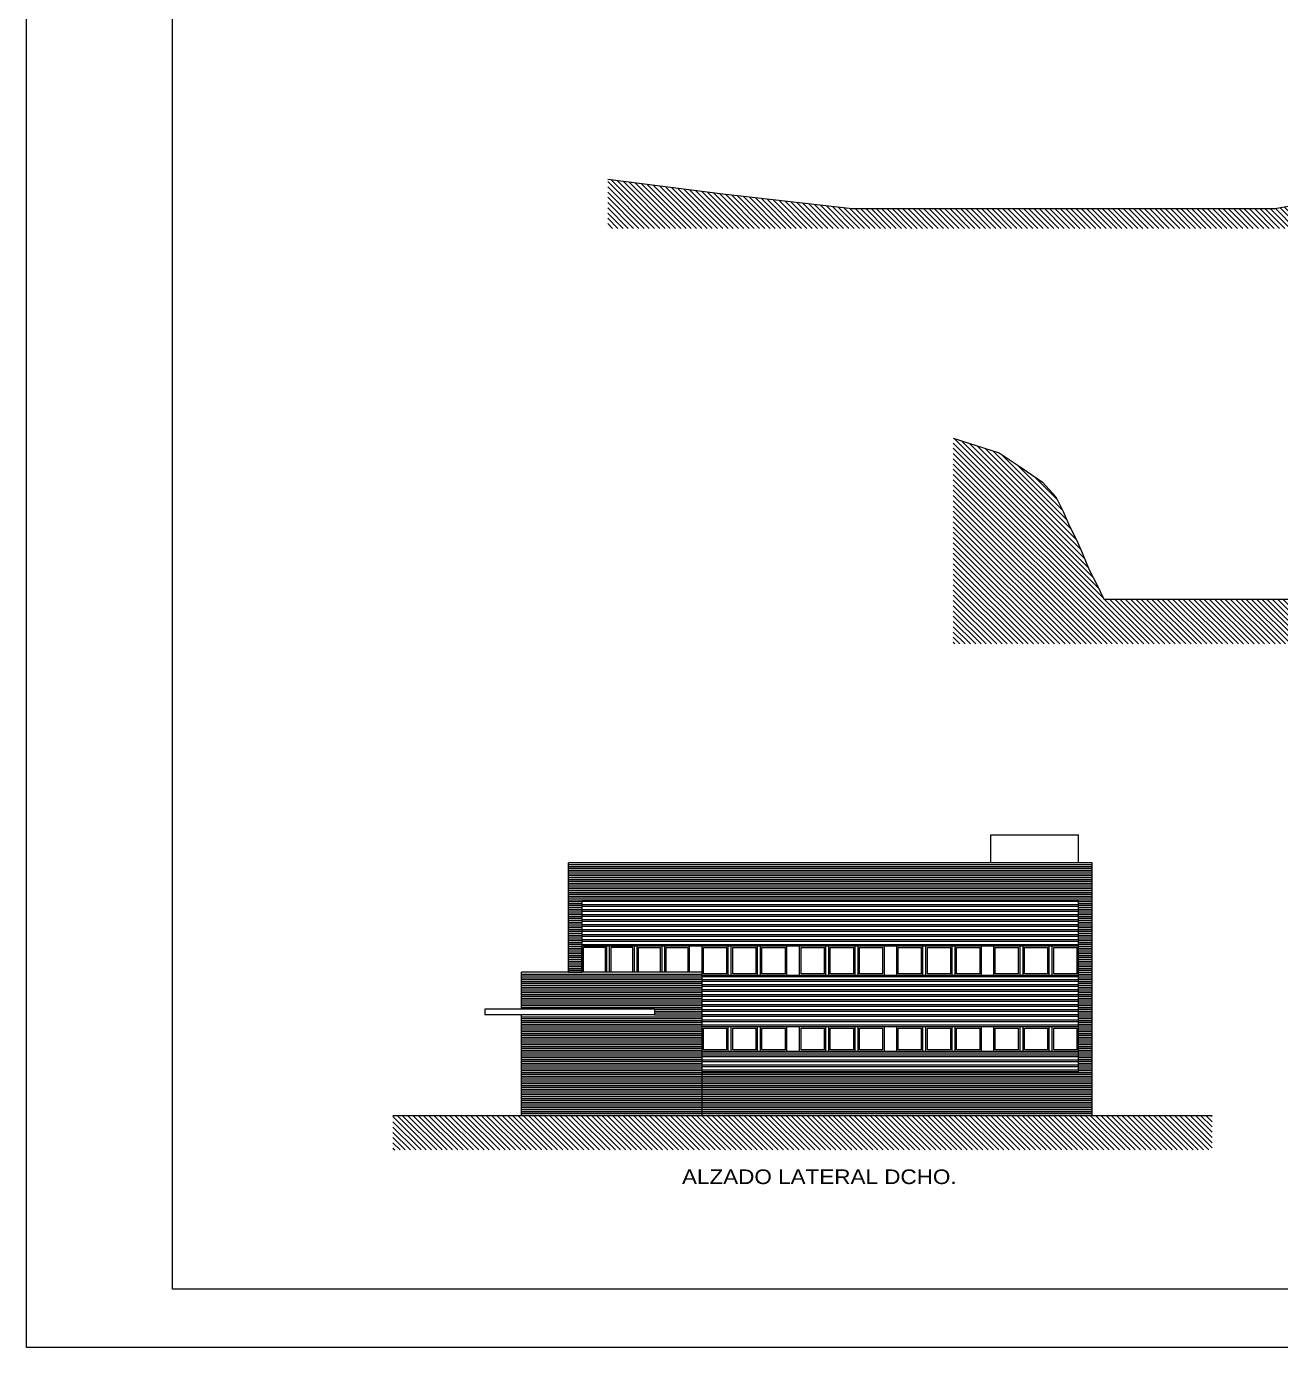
# Model space of a CAD drawing. Header units: millimetres. Extents: x 214 to 333, y 194 to 278.
# Drawn here: x 214.22 to 257.11, y 194.15 to 239.34 of the extents above; entities that cross this region are included whole.
import ezdxf
from ezdxf.enums import TextEntityAlignment as Align

# ---------------------------------------------------------------- set-up
doc = ezdxf.new("R2010")
doc.units = ezdxf.units.MM
doc.header["$MEASUREMENT"] = 0
for name, color, linetype in [('01', 9, 'Continuous'), ('015', 1, 'Continuous'), ('018', 3, 'Continuous'), ('02', 2, 'Continuous'), ('025', 7, 'Continuous'), ('07', 6, 'Continuous'), ('CV', 1, 'Continuous'), ('FINA', 3, 'Continuous'), ('LINEA', 3, 'Continuous'), ('sombra', 8, 'Continuous')]:
    doc.layers.add(name, color=color, linetype=linetype)
doc.styles.add('SMALL', font='ARIAL.TTF', dxfattribs={"height": 0.1})
pattern_1 = [(135, (-599.96599, -594.50472), (-0.089802561, -0.089802561), [])]
pattern_2 = [(0, (-599.96599, -594.50472), (0, 0.0635), [])]

# ---------------------------------------------------------------- blocks, each defined once
blk = doc.blocks.new('A2H')
at = {"layer": '015'}
blk.add_lwpolyline([(-594, 0), (-594, 420), (0, 420), (0, 0)], close=True, dxfattribs=at)
at = {"layer": '07'}
blk.add_lwpolyline([(-569, 10), (-569, 410), (-10, 410), (-10, 10)], close=True, dxfattribs=at)

msp = doc.modelspace()

# ---------------------------------------------------------------- hatches: boundary and pattern name
at = {"layer": '01', "linetype": 'Continuous', "ltscale": 0.07}
h = msp.add_hatch(dxfattribs=at)
h.set_pattern_fill('ANSI31', color=256, scale=0.04, angle=90, style=0)
h.set_pattern_definition(pattern_1)
h.paths.add_polyline_path([(326.59, 238.899), (320.27, 237.603), (317.707, 237.103), (316.939, 237.103), (316.242, 236.603), (315.593, 236.103), (314.541, 235.603), (313.547, 235.103), (300.806, 235.103), (283.81, 235.103), (276.864, 235.103), (265.844, 234.603), (264.438, 234.103), (259.824, 233.603), (256.915, 233.103), (242.451, 233.103), (238.033, 233.603), (234.096, 234.103), (234.096, 232.437), (326.59, 232.437)])
h = msp.add_hatch(dxfattribs=at)
h.set_pattern_fill('ANSI31', color=256, scale=0.04, angle=90, style=0)
h.set_pattern_definition(pattern_1)
h.paths.add_polyline_path([(313.476, 219.254), (290.832, 219.754), (288.913, 220.254), (286.988, 220.754), (285.187, 221.254), (284.049, 221.254), (283.29, 220.754), (282.598, 220.254), (281.786, 219.754), (278.674, 219.754), (251.059, 219.754), (250.828, 220.254), (250.564, 220.754), (250.354, 221.254), (250.138, 221.754), (249.888, 222.254), (249.667, 222.754), (249.418, 223.254), (248.962, 223.754), (248.236, 224.254), (247.478, 224.754), (245.914, 225.254), (245.914, 218.219), (326.59, 218.219), (326.59, 220.754), (321.324, 219.754), (316.732, 219.754), (315.776, 219.254), (314.947, 218.754), (314.366, 218.754)])
h = msp.add_hatch(dxfattribs=at)
h.set_pattern_fill('ANSI31', color=256, scale=0.04, angle=90, style=0)
h.set_pattern_definition(pattern_1)
h.paths.add_polyline_path([(254.763, 202.088), (226.751, 202.088), (226.751, 200.909), (254.763, 200.909)])
at = {"layer": 'sombra', "linetype": 'Continuous', "ltscale": 0.07}
h = msp.add_hatch(dxfattribs=at)
h.set_pattern_fill('LINE', color=256, scale=0.02, style=0)
h.set_pattern_definition(pattern_2)
h.paths.add_polyline_path([(250.658, 202.088), (250.658, 210.734), (232.758, 210.734), (232.758, 206.988), (233.217, 206.988), (233.217, 209.423), (250.198, 209.423), (250.198, 203.574), (237.321, 203.574), (237.321, 202.088)])
h = msp.add_hatch(dxfattribs=at)
h.set_pattern_fill('ANSI32,_O', color=256, scale=0.018, angle=135)
h.set_pattern_definition([(180, (-599.966, -594.50472), (-1e-17, -0.17145), []), (180, (-600.02314, -594.44757), (-1e-17, -0.17145), [])])
h.paths.add_polyline_path([(243.558, 207.888), (243.978, 207.888), (246.878, 207.888), (247.298, 207.888), (250.198, 207.888), (250.198, 209.423), (233.217, 209.423), (233.217, 207.888), (236.895, 207.888), (237.321, 207.888), (240.222, 207.888), (240.658, 207.888)])
h.paths.add_polyline_path([(237.321, 206.838), (237.321, 205.128), (240.222, 205.128), (240.658, 205.128), (243.558, 205.128), (243.978, 205.128), (246.878, 205.128), (247.298, 205.128), (250.198, 205.128), (250.198, 206.838)])
h.paths.add_polyline_path([(250.198, 203.574), (250.198, 204.238), (237.321, 204.238), (237.321, 203.574)])
h = msp.add_hatch(dxfattribs=at)
h.set_pattern_fill('LINE,_O', color=256, scale=0.02)
h.set_pattern_definition(pattern_2)
h.paths.add_polyline_path([(231.145, 205.528), (231.145, 202.088), (237.321, 202.088), (237.321, 206.988), (231.145, 206.988), (231.145, 205.728), (235.695, 205.728), (235.695, 205.528)])

# ---------------------------------------------------------------- linework, layer by layer
at = {"linetype": 'Continuous', "ltscale": 0.07}
for p, q in [((247.198, 211.688), (250.198, 211.688)), ((250.658, 210.734), (232.758, 210.734)), ((232.758, 206.988), (232.758, 210.734)), ((250.658, 202.088), (250.658, 210.734)), ((233.217, 206.988), (233.217, 207.888)), ((233.217, 207.888), (236.895, 207.888)), ((237.321, 206.888), (237.321, 207.888)), ((237.321, 207.888), (240.222, 207.888)), ((240.658, 206.888), (240.658, 207.888)), ((240.658, 207.888), (243.558, 207.888)), ((243.978, 206.888), (243.978, 207.888)), ((243.978, 207.888), (246.878, 207.888)), ((247.298, 206.888), (247.298, 207.888)), ((247.298, 207.888), (250.198, 207.888)), ((237.321, 206.988), (231.145, 206.988)), ((231.145, 205.728), (231.145, 206.988)), ((237.321, 202.088), (237.321, 206.988)), ((231.145, 202.088), (231.145, 205.528)), ((237.321, 205.128), (240.222, 205.128)), ((237.321, 204.288), (237.321, 205.128)), ((237.321, 205.128), (240.222, 205.128)), ((240.658, 204.288), (240.658, 205.128)), ((240.658, 205.128), (243.558, 205.128)), ((240.658, 205.128), (243.558, 205.128)), ((243.978, 204.288), (243.978, 205.128)), ((243.978, 205.128), (246.878, 205.128)), ((243.978, 205.128), (246.878, 205.128)), ((247.298, 204.288), (247.298, 205.128)), ((247.298, 205.128), (250.198, 205.128))]:
    msp.add_line(p, q, dxfattribs=at)
at = {"linetype": 'Continuous'}
for p, q in [((236.895, 206.988), (236.895, 207.888)), ((240.222, 206.888), (240.222, 207.888)), ((243.558, 206.888), (243.558, 207.888)), ((246.878, 206.888), (246.878, 207.888)), ((250.198, 206.888), (250.198, 207.888)), ((237.321, 206.888), (240.222, 206.888)), ((240.658, 206.888), (243.558, 206.888)), ((243.978, 206.888), (246.878, 206.888)), ((247.298, 206.888), (250.198, 206.888)), ((240.222, 204.288), (240.222, 205.128)), ((243.558, 204.288), (243.558, 205.128)), ((246.878, 204.288), (246.878, 205.128)), ((250.198, 204.288), (250.198, 205.128)), ((237.321, 204.288), (240.222, 204.288)), ((237.321, 204.288), (240.222, 204.288)), ((240.658, 204.288), (243.558, 204.288)), ((240.658, 204.288), (243.558, 204.288)), ((243.978, 204.288), (246.878, 204.288)), ((243.978, 204.288), (246.878, 204.288)), ((247.298, 204.288), (250.198, 204.288))]:
    msp.add_line(p, q, dxfattribs=at)
at = {"layer": '018'}
for p, q in [((233.267, 206.988), (233.267, 207.838)), ((234.018, 207.838), (233.267, 207.838)), ((234.018, 206.988), (234.018, 207.838)), ((234.068, 206.988), (234.068, 207.888)), ((234.16, 206.988), (234.16, 207.888)), ((234.21, 206.988), (234.21, 207.838)), ((234.96, 207.838), (234.21, 207.838)), ((234.96, 206.988), (234.96, 207.838)), ((235.01, 206.988), (235.01, 207.888)), ((235.103, 206.988), (235.103, 207.888)), ((235.153, 206.988), (235.153, 207.838)), ((235.153, 207.838), (235.903, 207.838)), ((235.903, 206.988), (235.903, 207.838)), ((235.953, 206.988), (235.953, 207.888)), ((236.045, 206.988), (236.045, 207.888)), ((236.095, 206.988), (236.095, 207.838)), ((236.095, 207.838), (236.845, 207.838)), ((236.845, 206.988), (236.845, 207.838)), ((237.371, 206.938), (237.371, 207.838)), ((237.371, 207.838), (238.171, 207.838)), ((238.171, 206.938), (238.171, 207.838)), ((238.221, 206.888), (238.221, 207.888)), ((238.321, 206.888), (238.321, 207.888)), ((238.371, 206.938), (238.371, 207.838)), ((238.371, 207.838), (239.171, 207.838)), ((239.171, 206.938), (239.171, 207.838)), ((239.221, 206.888), (239.221, 207.888)), ((239.321, 206.888), (239.321, 207.888)), ((239.371, 206.938), (239.371, 207.838)), ((239.371, 207.838), (240.172, 207.838)), ((240.172, 206.938), (240.172, 207.838)), ((240.708, 206.938), (240.708, 207.838)), ((240.708, 207.838), (241.508, 207.838)), ((241.508, 206.938), (241.508, 207.838)), ((241.558, 206.888), (241.558, 207.888)), ((241.658, 206.888), (241.658, 207.888)), ((241.708, 206.938), (241.708, 207.838)), ((241.708, 207.838), (242.508, 207.838)), ((242.508, 206.938), (242.508, 207.838)), ((242.558, 206.888), (242.558, 207.888)), ((242.658, 206.888), (242.658, 207.888)), ((242.708, 206.938), (242.708, 207.838)), ((242.708, 207.838), (243.508, 207.838)), ((243.508, 206.938), (243.508, 207.838)), ((244.028, 206.938), (244.028, 207.838)), ((244.028, 207.838), (244.828, 207.838)), ((244.828, 206.938), (244.828, 207.838)), ((244.878, 206.888), (244.878, 207.888)), ((244.978, 206.888), (244.978, 207.888)), ((245.028, 206.938), (245.028, 207.838)), ((245.028, 207.838), (245.828, 207.838)), ((245.828, 206.938), (245.828, 207.838)), ((245.878, 206.888), (245.878, 207.888)), ((245.978, 206.888), (245.978, 207.888)), ((246.028, 206.938), (246.028, 207.838)), ((246.028, 207.838), (246.828, 207.838)), ((246.828, 206.938), (246.828, 207.838)), ((247.348, 206.938), (247.348, 207.838)), ((247.348, 207.838), (248.148, 207.838)), ((248.148, 206.938), (248.148, 207.838)), ((248.198, 206.888), (248.198, 207.888)), ((248.298, 206.888), (248.298, 207.888)), ((248.348, 206.938), (248.348, 207.838)), ((248.348, 207.838), (249.148, 207.838)), ((249.148, 206.938), (249.148, 207.838)), ((249.198, 206.888), (249.198, 207.888)), ((249.298, 206.888), (249.298, 207.888)), ((249.348, 206.938), (249.348, 207.838)), ((249.348, 207.838), (250.148, 207.838)), ((250.148, 206.938), (250.148, 207.838)), ((238.171, 206.938), (237.371, 206.938)), ((239.171, 206.938), (238.371, 206.938)), ((240.172, 206.938), (239.371, 206.938)), ((241.508, 206.938), (240.707, 206.938)), ((242.508, 206.938), (241.707, 206.938)), ((243.508, 206.938), (242.708, 206.938)), ((244.828, 206.938), (244.027, 206.938)), ((245.828, 206.938), (245.027, 206.938)), ((246.828, 206.938), (246.028, 206.938)), ((248.148, 206.938), (247.347, 206.938)), ((249.148, 206.938), (248.347, 206.938)), ((250.148, 206.938), (249.348, 206.938)), ((237.371, 204.338), (237.371, 205.078)), ((237.371, 205.078), (238.171, 205.078)), ((238.171, 204.338), (238.171, 205.078)), ((238.221, 204.288), (238.221, 205.128)), ((238.321, 204.288), (238.321, 205.128)), ((238.371, 204.338), (238.371, 205.078)), ((238.371, 205.078), (239.171, 205.078)), ((239.171, 204.338), (239.171, 205.078)), ((239.221, 204.288), (239.221, 205.128)), ((239.321, 204.288), (239.321, 205.128)), ((239.371, 204.338), (239.371, 205.078)), ((239.371, 205.078), (240.172, 205.078)), ((240.172, 204.338), (240.172, 205.078)), ((240.708, 204.338), (240.708, 205.078)), ((240.708, 205.078), (241.508, 205.078)), ((241.508, 204.338), (241.508, 205.078)), ((241.558, 204.288), (241.558, 205.128)), ((241.658, 204.288), (241.658, 205.128)), ((241.708, 204.338), (241.708, 205.078)), ((241.708, 205.078), (242.508, 205.078)), ((242.508, 204.338), (242.508, 205.078)), ((242.558, 204.288), (242.558, 205.128)), ((242.658, 204.288), (242.658, 205.128)), ((242.708, 204.338), (242.708, 205.078)), ((242.708, 205.078), (243.508, 205.078)), ((243.508, 204.338), (243.508, 205.078)), ((244.028, 204.338), (244.028, 205.078)), ((244.028, 205.078), (244.828, 205.078)), ((244.828, 204.338), (244.828, 205.078)), ((244.878, 204.288), (244.878, 205.128)), ((244.978, 204.288), (244.978, 205.128)), ((245.028, 204.338), (245.028, 205.078)), ((245.028, 205.078), (245.828, 205.078)), ((245.828, 204.338), (245.828, 205.078)), ((245.878, 204.288), (245.878, 205.128)), ((245.978, 204.288), (245.978, 205.128)), ((246.028, 204.338), (246.028, 205.078)), ((246.028, 205.078), (246.828, 205.078)), ((246.828, 204.338), (246.828, 205.078)), ((247.348, 204.338), (247.348, 205.078)), ((247.348, 205.078), (248.148, 205.078)), ((248.148, 204.338), (248.148, 205.078)), ((248.198, 204.288), (248.198, 205.128)), ((248.298, 204.288), (248.298, 205.128)), ((248.348, 204.338), (248.348, 205.078)), ((248.348, 205.078), (249.148, 205.078)), ((249.148, 204.338), (249.148, 205.078)), ((249.198, 204.288), (249.198, 205.128)), ((249.298, 204.288), (249.298, 205.128)), ((249.348, 204.338), (249.348, 205.078)), ((249.348, 205.078), (250.148, 205.078)), ((250.148, 204.338), (250.148, 205.078)), ((238.171, 204.338), (237.371, 204.338)), ((239.171, 204.338), (238.371, 204.338)), ((240.172, 204.338), (239.371, 204.338)), ((241.508, 204.338), (240.707, 204.338)), ((242.508, 204.338), (241.707, 204.338)), ((243.508, 204.338), (242.708, 204.338)), ((244.828, 204.338), (244.027, 204.338)), ((245.828, 204.338), (245.027, 204.338)), ((246.828, 204.338), (246.028, 204.338)), ((248.148, 204.338), (247.347, 204.338)), ((249.148, 204.338), (248.347, 204.338)), ((250.148, 204.338), (249.348, 204.338))]:
    msp.add_line(p, q, dxfattribs=at)
at = {"layer": '018', "linetype": 'Continuous', "ltscale": 0.07}
msp.add_line((250.198, 206.838), (250.198, 206.888), dxfattribs=at)
at = {"layer": '025', "linetype": 'Continuous', "ltscale": 0.07}
for p, q in [((247.198, 210.734), (247.198, 211.688)), ((250.198, 210.734), (250.198, 211.688))]:
    msp.add_line(p, q, dxfattribs=at)
at = {"layer": 'CV'}
for p, q in [((235.695, 205.728), (229.895, 205.728)), ((229.895, 205.728), (229.895, 205.528)), ((235.695, 205.728), (235.695, 205.528)), ((235.695, 205.528), (229.895, 205.528)), ((226.751, 202.088), (254.763, 202.088))]:
    msp.add_line(p, q, dxfattribs=at)
for points in [[(326.59, 238.899), (320.27, 237.603), (317.707, 237.103), (316.939, 237.103), (316.242, 236.603), (315.593, 236.103), (314.541, 235.603), (313.547, 235.103), (300.806, 235.103), (283.81, 235.103), (276.864, 235.103), (265.844, 234.603), (264.438, 234.103), (259.824, 233.603), (256.915, 233.103), (242.451, 233.103), (238.033, 233.603), (234.096, 234.103)], [(245.914, 225.254), (247.478, 224.754), (248.236, 224.254), (248.962, 223.754), (249.418, 223.254), (249.667, 222.754), (249.888, 222.254), (250.138, 221.754), (250.354, 221.254), (250.564, 220.754), (250.828, 220.254), (251.059, 219.754), (278.674, 219.754)]]:
    msp.add_lwpolyline(points, dxfattribs=at)
at = {"layer": 'FINA', "linetype": 'Continuous', "ltscale": 0.07}
for p, q in [((236.885, 207.888), (237.321, 207.888)), ((240.222, 207.888), (240.658, 207.888)), ((243.558, 207.888), (243.978, 207.888)), ((246.878, 207.888), (247.298, 207.888)), ((237.321, 206.838), (237.321, 206.888)), ((240.222, 206.888), (240.658, 206.888)), ((243.558, 206.888), (243.978, 206.888)), ((246.878, 206.888), (247.298, 206.888)), ((240.222, 205.128), (240.658, 205.128)), ((243.558, 205.128), (243.978, 205.128)), ((246.878, 205.128), (247.298, 205.128)), ((237.321, 204.238), (237.321, 204.288)), ((240.222, 204.288), (240.658, 204.288)), ((243.558, 204.288), (243.978, 204.288)), ((246.878, 204.288), (247.298, 204.288)), ((250.198, 204.238), (250.198, 204.288))]:
    msp.add_line(p, q, dxfattribs=at)
at = {"layer": 'FINA'}
for p, q in [((237.321, 206.838), (250.198, 206.838)), ((237.321, 204.238), (250.198, 204.238))]:
    msp.add_line(p, q, dxfattribs=at)
at = {"layer": 'LINEA', "linetype": 'Continuous', "ltscale": 0.07}
for p, q in [((233.217, 209.423), (250.198, 209.423)), ((233.217, 209.423), (233.217, 206.988)), ((250.198, 203.574), (250.198, 209.423)), ((237.321, 203.574), (250.198, 203.574))]:
    msp.add_line(p, q, dxfattribs=at)

# ---------------------------------------------------------------- block references
at = {"xscale": 0.2000000000007276, "yscale": 0.2000000000007276, "zscale": 0.2}
msp.add_blockref('A2H', (333.019, 194.149), dxfattribs=at)

# ---------------------------------------------------------------- texts
at = {"layer": '02', "style": 'SMALL', "width": 1.1}
msp.add_text('ALZADO LATERAL DCHO.', height=0.5, dxfattribs=at).set_placement((236.636, 199.993), align=Align.MIDDLE_LEFT)

doc.saveas('drawing.dxf')
